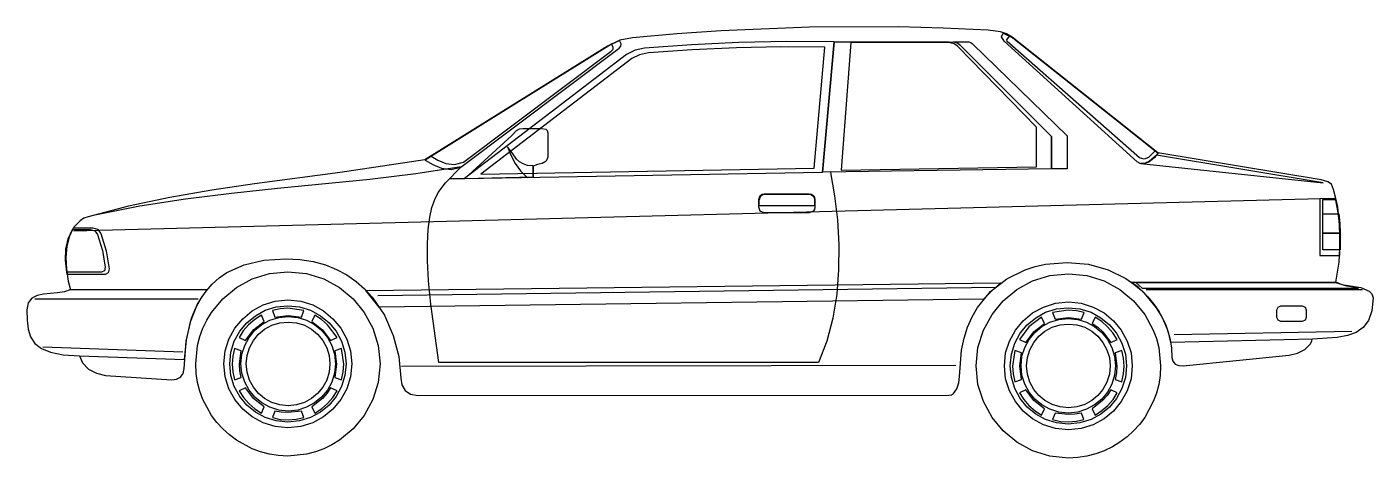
# Model space of a CAD drawing. Extents: x -1.82 to 2.68, y -1.96 to -0.52.
import ezdxf

# ---------------------------------------------------------------- set-up
doc = ezdxf.new("R2010")
doc.units = 0
doc.header["$MEASUREMENT"] = 0
doc.layers.get('0').update_dxf_attribs({"linetype": 'CONTINUOUS'})

# ---------------------------------------------------------------- blocks, each defined once
blk = doc.blocks.new('SENTRA')
at = {"linetype": 'CONTINUOUS'}
for points in [[(-52.4733, -27.4706), (-52.4624, -27.4035), (-52.4587, -27.3327), (-52.4624, -27.2613), (-52.4739, -27.1911), (-52.4811, -27.1603), (-52.4884, -27.1433), (-52.5005, -27.1349), (-52.5223, -27.1288), (-53.0686, -27.038), (-53.5556, -26.6509), (-53.5756, -26.64), (-53.5949, -26.6333), (-53.6367, -26.6273), (-53.7867, -26.6206), (-53.9367, -26.617), (-54.2338, -26.6182), (-54.529, -26.6303), (-54.6772, -26.6406), (-54.8255, -26.6533), (-54.8684, -26.6617), (-54.9096, -26.6817), (-55.52, -27.0616), (-55.8038, -27.1034), (-56.0899, -27.1415), (-56.2321, -27.1627), (-56.3725, -27.1869), (-56.511, -27.2159), (-56.6465, -27.2516), (-56.6604, -27.257), (-56.6731, -27.2649), (-56.6937, -27.2867), (-56.7082, -27.3157), (-56.7173, -27.3502), (-56.7203, -27.3877), (-56.7191, -27.427), (-56.7131, -27.467), (-56.7057, -27.496)], [(-53.068, -27.0393), (-53.0813, -27.0544), (-53.0988, -27.0689), (-53.1182, -27.075), (-53.1279, -27.0731), (-53.1381, -27.0677), (-53.5828, -26.6648), (-53.5913, -26.6502), (-53.5865, -26.6375), (-53.5538, -26.6533), (-53.068, -27.0393)], [(-53.0783, -27.0308), (-53.1006, -27.0532), (-53.1152, -27.0586), (-53.1303, -27.0544), (-53.5725, -26.6654), (-53.5737, -26.6605), (-53.5713, -26.6563), (-53.5641, -26.6472), (-53.552, -26.6545), (-53.0783, -27.0308)], [(-55.5188, -27.0622), (-55.494, -27.0768), (-55.4644, -27.0895), (-55.4323, -27.0937), (-55.4002, -27.0858), (-54.8708, -26.6884), (-54.8648, -26.6811), (-54.8636, -26.6738), (-54.8696, -26.6623), (-54.9084, -26.6817), (-55.5188, -27.0622)], [(-55.4994, -27.0495), (-55.477, -27.0629), (-55.4504, -27.0737), (-55.4208, -27.0768), (-55.3911, -27.0689), (-54.8969, -26.698), (-54.8908, -26.6914), (-54.8908, -26.6847), (-54.8956, -26.6745), (-55.4994, -27.0495)], [(-55.3875, -27.124), (-54.1902, -27.1028), (-54.1515, -26.6666), (-54.31, -26.666), (-54.4698, -26.669), (-54.6283, -26.6763), (-54.7855, -26.6878), (-54.817, -26.6944), (-54.8454, -26.7089), (-55.3875, -27.124)], [(-55.3331, -27.1094), (-54.2181, -27.0895), (-54.1824, -26.6841), (-54.33, -26.6835), (-54.4782, -26.6865), (-54.6258, -26.6932), (-54.7722, -26.7035), (-54.8019, -26.7101), (-54.8279, -26.7228), (-55.3331, -27.1094)], [(-54.1503, -26.6666), (-53.7661, -26.6666), (-53.7474, -26.6678), (-53.7383, -26.6708), (-53.731, -26.6769), (-53.4249, -26.983), (-53.4243, -27.0919), (-54.189, -27.1028), (-54.1503, -26.6666)], [(-54.0953, -26.6696), (-54.1285, -27.0955), (-53.4751, -27.0852), (-53.4751, -26.9521), (-53.7389, -26.6817), (-53.7504, -26.6732), (-53.7643, -26.6702), (-54.0953, -26.6696)], [(-53.7528, -26.6672), (-53.7014, -26.6672), (-53.6941, -26.669), (-53.6887, -26.6732), (-53.3723, -26.9806), (-53.3723, -27.0919), (-53.4243, -27.0919), (-53.4249, -26.9836), (-53.731, -26.6769), (-53.7413, -26.6702), (-53.7528, -26.6672)], [(-55.3881, -27.1246), (-55.2296, -26.98), (-55.2133, -26.9636), (-55.2036, -26.9582), (-55.1921, -26.9564), (-55.1298, -26.9564), (-55.1159, -26.9588), (-55.111, -26.963), (-55.1092, -26.9709), (-55.1092, -27.052), (-55.114, -27.0659), (-55.1274, -27.0731), (-55.1437, -27.0768), (-55.1582, -27.0822), (-55.1582, -27.1197), (-55.3881, -27.1246)], [(-55.1576, -27.0816), (-55.1764, -27.0798), (-55.1915, -27.075), (-55.2036, -27.0677), (-55.2133, -27.0592), (-55.2278, -27.038), (-55.2441, -27.0175), (-55.2326, -27.0459), (-55.2181, -27.0731), (-55.2006, -27.0985), (-55.1782, -27.1203), (-55.1576, -27.1197), (-55.1576, -27.0816)], [(-53.0734, -27.0453), (-53.097, -27.0659), (-53.1109, -27.0725), (-53.126, -27.0737), (-52.5162, -27.1379), (-53.0734, -27.0453)], [(-54.1636, -27.104), (-54.1503, -27.1814), (-54.1406, -27.2625), (-54.1358, -27.3454), (-54.1364, -27.4289), (-54.1425, -27.5111), (-54.1558, -27.591), (-54.1757, -27.6672), (-54.2042, -27.7386), (-55.4734, -27.7386), (-55.5006, -27.5444), (-55.5079, -27.4664), (-55.5115, -27.3992), (-55.5115, -27.3418), (-55.5091, -27.294), (-55.5037, -27.2534), (-55.4964, -27.2208), (-55.4867, -27.1935), (-55.4758, -27.1711), (-55.451, -27.1379), (-55.399, -27.0852), (-55.5503, -27.1082), (-55.7039, -27.127), (-56.0125, -27.1578), (-56.1668, -27.1742), (-56.3204, -27.1929), (-56.4729, -27.2165), (-56.6235, -27.2462)], [(-55.3875, -27.1246), (-55.4389, -27.1246)], [(-56.6943, -27.2988), (-52.4817, -27.1899)], [(-54.385, -27.1754), (-54.235, -27.1754), (-54.2271, -27.1766), (-54.2211, -27.1808), (-54.2169, -27.1869), (-54.2156, -27.1941), (-54.2156, -27.2201), (-54.2169, -27.2274), (-54.2211, -27.2335), (-54.235, -27.2389), (-54.385, -27.2389), (-54.3984, -27.2335), (-54.4038, -27.2201), (-54.4038, -27.1941), (-54.3984, -27.1808), (-54.3923, -27.1766), (-54.385, -27.1754)], [(-54.3826, -27.176), (-54.2368, -27.176), (-54.229, -27.1772), (-54.2229, -27.1814), (-54.2187, -27.1875), (-54.2175, -27.196), (-54.2175, -27.2153), (-54.4026, -27.2153), (-54.4026, -27.196), (-54.3971, -27.1814), (-54.3905, -27.1772), (-54.3826, -27.176)], [(-52.4745, -27.1911), (-52.5277, -27.1917), (-52.5271, -27.3817), (-52.4605, -27.3817), (-52.46, -27.2843), (-52.4654, -27.2371), (-52.4745, -27.1911)], [(-52.5174, -27.2431), (-52.5174, -27.1935), (-52.4733, -27.1935), (-52.4678, -27.2183), (-52.4654, -27.2431), (-52.5174, -27.2431)], [(-52.5174, -27.3061), (-52.5174, -27.2425), (-52.4642, -27.2425), (-52.4605, -27.274), (-52.4593, -27.3061), (-52.5174, -27.3061)], [(-56.698, -27.2946), (-56.6393, -27.2946), (-56.6241, -27.2988), (-56.615, -27.3115), (-56.5981, -27.3647), (-56.589, -27.4204), (-56.5915, -27.4325), (-56.6011, -27.4373), (-56.7179, -27.4373), (-56.7215, -27.3974), (-56.7203, -27.3605), (-56.7125, -27.3254), (-56.698, -27.2946)], [(-56.6949, -27.2885), (-56.6302, -27.2885), (-56.6145, -27.2934), (-56.6042, -27.3073), (-56.586, -27.3654), (-56.5757, -27.4258), (-56.5788, -27.4391), (-56.589, -27.4452), (-56.7167, -27.4452), (-56.7203, -27.401), (-56.7191, -27.3605), (-56.7106, -27.3224), (-56.6949, -27.2885)], [(-52.4593, -27.3623), (-52.5174, -27.3623), (-52.5174, -27.3061), (-52.4593, -27.3061), (-52.4593, -27.3623)], [(-56.6751, -27.7168), (-56.6647, -27.7404), (-56.6447, -27.761), (-56.6181, -27.7749), (-56.5878, -27.7822), (-56.3658, -27.7973), (-56.3507, -27.7949), (-56.3374, -27.7876), (-56.3283, -27.7755), (-56.3247, -27.7592), (-56.3186, -27.6672), (-56.3005, -27.5904), (-56.2865, -27.5565), (-56.2708, -27.5269), (-56.252, -27.5002), (-56.2315, -27.4766), (-56.2079, -27.4555), (-56.1825, -27.4385), (-56.1244, -27.4125), (-56.0585, -27.3968), (-55.9853, -27.392), (-55.9381, -27.3944), (-55.8939, -27.401), (-55.8528, -27.4125), (-55.8159, -27.4276), (-55.7814, -27.4458), (-55.7499, -27.4682), (-55.7215, -27.4924), (-55.6967, -27.5202), (-55.6555, -27.5807), (-55.6259, -27.6485), (-55.6071, -27.7193), (-55.6005, -27.7912), (-55.5968, -27.8136), (-55.5865, -27.8324), (-55.5684, -27.8451), (-55.5424, -27.8499)], [(-55.5424, -27.8499), (-53.768, -27.8487), (-53.7595, -27.8469), (-53.7522, -27.8427), (-53.7413, -27.8275), (-53.7347, -27.807), (-53.7323, -27.7864), (-53.7256, -27.6981), (-53.7171, -27.6575), (-53.705, -27.6206), (-53.6899, -27.5868), (-53.6718, -27.5553), (-53.6282, -27.5015), (-53.5744, -27.4591), (-53.5126, -27.4289), (-53.4794, -27.418), (-53.4443, -27.4107), (-53.3717, -27.4046), (-53.3009, -27.4107), (-53.2355, -27.4295), (-53.1763, -27.4585), (-53.1496, -27.4766), (-53.1248, -27.4972), (-53.1019, -27.5196), (-53.0819, -27.5438), (-53.0643, -27.5698), (-53.0498, -27.5983), (-53.0377, -27.6273), (-53.0292, -27.6581), (-53.0238, -27.6896), (-53.022, -27.7223), (-53.019, -27.735), (-53.0111, -27.7447), (-52.999, -27.7495), (-52.9845, -27.7507), (-52.6293, -27.7144), (-52.6021, -27.7078), (-52.5779, -27.6957), (-52.5598, -27.6781), (-52.5537, -27.6672), (-52.5524, -27.6612)], [(-55.978, -27.4355), (-55.9163, -27.4415), (-55.8582, -27.4597), (-55.8056, -27.4881), (-55.7602, -27.5263), (-55.7227, -27.5716), (-55.6942, -27.6243), (-55.6761, -27.6817), (-55.67, -27.744), (-55.6761, -27.8058), (-55.6942, -27.8632), (-55.7227, -27.9159), (-55.7602, -27.9613), (-55.8056, -27.9988), (-55.831, -28.0145), (-55.8582, -28.0278), (-55.886, -28.0381), (-55.9163, -28.046), (-55.978, -28.052), (-56.0095, -28.0502), (-56.0397, -28.046), (-56.0694, -28.0381), (-56.0978, -28.0278), (-56.1504, -27.9988), (-56.174, -27.9812), (-56.1958, -27.9613), (-56.2158, -27.9395), (-56.2333, -27.9159), (-56.2623, -27.8632), (-56.2726, -27.8354), (-56.2805, -27.8058), (-56.2847, -27.7755), (-56.2865, -27.744), (-56.2805, -27.6817), (-56.2726, -27.6521), (-56.2623, -27.6243), (-56.249, -27.597), (-56.2333, -27.5716), (-56.1958, -27.5263), (-56.1504, -27.4881), (-56.0978, -27.4597), (-56.0397, -27.4415), (-55.978, -27.4355)], [(-53.368, -27.4422), (-53.3063, -27.4482), (-53.2483, -27.4664), (-53.1956, -27.4948), (-53.1502, -27.5329), (-53.1127, -27.5783), (-53.0843, -27.6309), (-53.074, -27.6588), (-53.0661, -27.6884), (-53.0601, -27.7507), (-53.0613, -27.7822), (-53.0661, -27.8124), (-53.074, -27.8421), (-53.0843, -27.8699), (-53.1127, -27.9225), (-53.1303, -27.9461), (-53.1502, -27.9679), (-53.172, -27.9879), (-53.1956, -28.0054), (-53.221, -28.0211), (-53.2483, -28.0345), (-53.2761, -28.0447), (-53.3063, -28.0526), (-53.3366, -28.0568), (-53.368, -28.0587), (-53.4298, -28.0526), (-53.4878, -28.0345), (-53.5405, -28.0054), (-53.5859, -27.9679), (-53.6234, -27.9225), (-53.6524, -27.8699), (-53.6705, -27.8124), (-53.6766, -27.7507), (-53.6705, -27.6884), (-53.6524, -27.6309), (-53.6234, -27.5783), (-53.5859, -27.5329), (-53.5405, -27.4948), (-53.4878, -27.4664), (-53.4298, -27.4482), (-53.368, -27.4422)], [(-56.2478, -27.4966), (-56.7064, -27.496), (-56.7258, -27.5027), (-56.7482, -27.5057), (-56.796, -27.5105), (-56.8171, -27.5154), (-56.8347, -27.5245), (-56.8468, -27.5396), (-56.851, -27.5625), (-56.8504, -27.597), (-56.8468, -27.6273), (-56.8389, -27.6533), (-56.825, -27.6751), (-56.8026, -27.692), (-56.7718, -27.7047), (-56.73, -27.7132), (-56.6755, -27.7168), (-56.324, -27.7289), (-56.3174, -27.6642), (-56.3041, -27.6031), (-56.2817, -27.5468), (-56.266, -27.5208), (-56.2478, -27.4966)], [(-55.7178, -27.4978), (-53.5937, -27.473), (-53.6246, -27.499), (-53.6524, -27.5275), (-55.6731, -27.5535), (-55.7178, -27.4978)], [(-55.6779, -27.5148), (-53.6101, -27.4872)], [(-53.1587, -27.4706), (-52.472, -27.4706), (-52.4533, -27.4779), (-52.4327, -27.4821), (-52.3898, -27.4887), (-52.3619, -27.5002), (-52.3529, -27.5099), (-52.3492, -27.5232), (-52.3535, -27.5662), (-52.365, -27.5989), (-52.3825, -27.6219), (-52.4061, -27.6382), (-52.4351, -27.6485), (-52.469, -27.6551), (-52.5519, -27.6612), (-53.0256, -27.6721), (-53.0323, -27.6418), (-53.0425, -27.6122), (-53.0565, -27.5831), (-53.0734, -27.5559), (-53.1133, -27.5075), (-53.1351, -27.4869), (-53.1587, -27.4706)], [(-53.1212, -27.49), (-52.3982, -27.49), (-52.4375, -27.4839), (-52.4739, -27.473), (-53.1418, -27.473), (-53.1212, -27.49)], [(-52.3849, -27.4966), (-53.1085, -27.4966)], [(-56.825, -27.5263), (-56.2781, -27.5263)], [(-55.978, -27.5299), (-55.935, -27.5341), (-55.8951, -27.5468), (-55.8588, -27.5668), (-55.8274, -27.5928), (-55.8013, -27.6243), (-55.7814, -27.6606), (-55.7687, -27.7005), (-55.7644, -27.744), (-55.7687, -27.787), (-55.7814, -27.827), (-55.8013, -27.8632), (-55.8274, -27.8947), (-55.8588, -27.9207), (-55.8951, -27.9407), (-55.935, -27.9534), (-55.978, -27.9576), (-56.021, -27.9534), (-56.0609, -27.9407), (-56.0978, -27.9207), (-56.1292, -27.8947), (-56.1553, -27.8632), (-56.1752, -27.827), (-56.1879, -27.787), (-56.1922, -27.744), (-56.1879, -27.7005), (-56.1752, -27.6606), (-56.1553, -27.6243), (-56.1292, -27.5928), (-56.0978, -27.5668), (-56.0609, -27.5468), (-56.021, -27.5341), (-55.978, -27.5299)], [(-55.9786, -27.5492), (-55.9393, -27.5529), (-55.9024, -27.5644), (-55.8697, -27.5825), (-55.8407, -27.6061), (-55.8171, -27.6345), (-55.7989, -27.6678), (-55.7874, -27.7041), (-55.7838, -27.7435), (-55.7874, -27.7828), (-55.7989, -27.8191), (-55.8171, -27.8524), (-55.8407, -27.8814), (-55.8697, -27.905), (-55.9024, -27.9231), (-55.9393, -27.934), (-55.9786, -27.9383), (-56.0173, -27.934), (-56.0542, -27.9231), (-56.0869, -27.905), (-56.1159, -27.8814), (-56.1395, -27.8524), (-56.1577, -27.8191), (-56.1686, -27.7828), (-56.1728, -27.7435), (-56.1686, -27.7041), (-56.1577, -27.6678), (-56.1395, -27.6345), (-56.1159, -27.6061), (-56.0869, -27.5825), (-56.0542, -27.5644), (-56.0173, -27.5529), (-55.9786, -27.5492)], [(-53.368, -27.5365), (-53.3251, -27.5408), (-53.2852, -27.5535), (-53.2489, -27.5735), (-53.2174, -27.5995), (-53.1914, -27.6309), (-53.1714, -27.6672), (-53.1587, -27.7071), (-53.1545, -27.7507), (-53.1587, -27.7937), (-53.1714, -27.8336), (-53.1914, -27.8699), (-53.2174, -27.9014), (-53.2489, -27.9274), (-53.2852, -27.9473), (-53.3251, -27.96), (-53.368, -27.9643), (-53.411, -27.96), (-53.4509, -27.9473), (-53.4878, -27.9274), (-53.5193, -27.9014), (-53.5453, -27.8699), (-53.5653, -27.8336), (-53.578, -27.7937), (-53.5822, -27.7507), (-53.578, -27.7071), (-53.5653, -27.6672), (-53.5453, -27.6309), (-53.5193, -27.5995), (-53.4878, -27.5735), (-53.4509, -27.5535), (-53.411, -27.5408), (-53.368, -27.5365)], [(-52.6572, -27.5499), (-52.5858, -27.5499), (-52.5761, -27.5535), (-52.5725, -27.5632), (-52.5725, -27.5886), (-52.5761, -27.5976), (-52.5858, -27.6019), (-52.6572, -27.6019), (-52.6669, -27.5976), (-52.6705, -27.5886), (-52.6705, -27.5632), (-52.6669, -27.5535), (-52.6572, -27.5499)], [(-56.1413, -27.6551), (-56.1196, -27.6654), (-56.0923, -27.6291), (-56.0572, -27.6025), (-56.0669, -27.5807), (-56.0893, -27.5952), (-56.1099, -27.6128), (-56.1274, -27.6327), (-56.1413, -27.6551)], [(-55.9774, -27.5855), (-55.9453, -27.5886), (-55.9157, -27.5976), (-55.889, -27.6122), (-55.8655, -27.6315), (-55.8461, -27.6551), (-55.8316, -27.6817), (-55.8225, -27.7114), (-55.8195, -27.7435), (-55.8225, -27.7749), (-55.8316, -27.8045), (-55.8461, -27.8312), (-55.8655, -27.8548), (-55.889, -27.8741), (-55.9157, -27.8886), (-55.9453, -27.8983), (-55.9774, -27.9014), (-56.0089, -27.8983), (-56.0385, -27.8886), (-56.0651, -27.8741), (-56.0887, -27.8548), (-56.1081, -27.8312), (-56.1226, -27.8045), (-56.1323, -27.7749), (-56.1353, -27.7435), (-56.1323, -27.7114), (-56.1226, -27.6817), (-56.1081, -27.6551), (-56.0887, -27.6315), (-56.0651, -27.6122), (-56.0385, -27.5976), (-56.0089, -27.5886), (-55.9774, -27.5855)], [(-56.03, -27.5656), (-56.0222, -27.588), (-55.9774, -27.5819), (-55.9332, -27.588), (-55.9248, -27.5656), (-55.978, -27.5577), (-56.004, -27.5595), (-56.03, -27.5656)], [(-55.8885, -27.5813), (-55.8981, -27.6025), (-55.8624, -27.6297), (-55.8358, -27.6654), (-55.814, -27.6551), (-55.8461, -27.6128), (-55.8661, -27.5952), (-55.8885, -27.5813)], [(-53.3686, -27.5559), (-53.3293, -27.5595), (-53.2924, -27.571), (-53.2598, -27.5892), (-53.2307, -27.6128), (-53.2071, -27.6412), (-53.189, -27.6745), (-53.1775, -27.7108), (-53.1738, -27.7501), (-53.1775, -27.7894), (-53.189, -27.8257), (-53.2071, -27.859), (-53.2307, -27.888), (-53.2598, -27.9116), (-53.2924, -27.9298), (-53.3293, -27.9407), (-53.3686, -27.9449), (-53.4074, -27.9407), (-53.4443, -27.9298), (-53.477, -27.9116), (-53.506, -27.888), (-53.5296, -27.859), (-53.5477, -27.8257), (-53.5586, -27.7894), (-53.5629, -27.7501), (-53.5586, -27.7108), (-53.5477, -27.6745), (-53.5296, -27.6412), (-53.506, -27.6128), (-53.477, -27.5892), (-53.4443, -27.571), (-53.4074, -27.5595), (-53.3686, -27.5559)], [(-53.532, -27.6618), (-53.5102, -27.6721), (-53.483, -27.6358), (-53.4479, -27.6091), (-53.4576, -27.5874), (-53.5005, -27.6194), (-53.532, -27.6618)], [(-53.3686, -27.5922), (-53.3366, -27.5952), (-53.307, -27.6043), (-53.2803, -27.6188), (-53.2567, -27.6382), (-53.2374, -27.6618), (-53.2229, -27.6884), (-53.2138, -27.718), (-53.2107, -27.7501), (-53.2138, -27.7816), (-53.2229, -27.8112), (-53.2374, -27.8378), (-53.2567, -27.8614), (-53.2803, -27.8808), (-53.307, -27.8953), (-53.3366, -27.905), (-53.3686, -27.908), (-53.4001, -27.905), (-53.4298, -27.8953), (-53.4564, -27.8808), (-53.48, -27.8614), (-53.4993, -27.8378), (-53.5139, -27.8112), (-53.5235, -27.7816), (-53.5265, -27.7501), (-53.5235, -27.718), (-53.5139, -27.6884), (-53.4993, -27.6618), (-53.48, -27.6382), (-53.4564, -27.6188), (-53.4298, -27.6043), (-53.4001, -27.5952), (-53.3686, -27.5922)], [(-53.4207, -27.5722), (-53.4128, -27.5946), (-53.368, -27.5886), (-53.3239, -27.5946), (-53.3154, -27.5722), (-53.3414, -27.5662), (-53.3686, -27.5644), (-53.4207, -27.5722)], [(-53.2791, -27.588), (-53.2888, -27.6091), (-53.27, -27.6212), (-53.2531, -27.6364), (-53.2265, -27.6721), (-53.2047, -27.6618), (-53.2192, -27.6394), (-53.2368, -27.6194), (-53.2567, -27.6019), (-53.2791, -27.588)], [(-55.9774, -27.6037), (-55.949, -27.6061), (-55.9229, -27.6146), (-55.8993, -27.6279), (-55.8788, -27.6448), (-55.8618, -27.6654), (-55.8485, -27.6896), (-55.84, -27.7156), (-55.8376, -27.744), (-55.84, -27.7719), (-55.8485, -27.7979), (-55.8618, -27.8221), (-55.8788, -27.8427), (-55.8993, -27.8596), (-55.9229, -27.8729), (-55.949, -27.8808), (-55.9774, -27.8838), (-56.0052, -27.8808), (-56.0318, -27.8729), (-56.056, -27.8596), (-56.0766, -27.8427), (-56.0935, -27.8221), (-56.1069, -27.7979), (-56.1147, -27.7719), (-56.1177, -27.744), (-56.1147, -27.7156), (-56.1069, -27.6896), (-56.0935, -27.6654), (-56.0766, -27.6448), (-56.056, -27.6279), (-56.0318, -27.6146), (-56.0052, -27.6061), (-55.9774, -27.6037)], [(-53.368, -27.6104), (-53.3396, -27.6128), (-53.3136, -27.6212), (-53.29, -27.6345), (-53.2694, -27.6515), (-53.2525, -27.6721), (-53.2392, -27.6963), (-53.2307, -27.7223), (-53.2283, -27.7507), (-53.2307, -27.7785), (-53.2392, -27.8045), (-53.2525, -27.8288), (-53.2694, -27.8493), (-53.29, -27.8663), (-53.3136, -27.8796), (-53.3396, -27.8875), (-53.368, -27.8905), (-53.3959, -27.8875), (-53.4225, -27.8796), (-53.4467, -27.8663), (-53.4673, -27.8493), (-53.4842, -27.8288), (-53.4975, -27.8045), (-53.5054, -27.7785), (-53.5084, -27.7507), (-53.5054, -27.7223), (-53.4975, -27.6963), (-53.4842, -27.6721), (-53.4673, -27.6515), (-53.4467, -27.6345), (-53.4225, -27.6212), (-53.3959, -27.6128), (-53.368, -27.6104)], [(-52.42, -27.6358), (-53.0141, -27.6466)], [(-56.7978, -27.6866), (-56.3295, -27.7029)], [(-56.1565, -27.7967), (-56.1341, -27.7888), (-56.1389, -27.7665), (-56.1401, -27.744), (-56.1341, -27.7005), (-56.1565, -27.692), (-56.1625, -27.718), (-56.1643, -27.7447), (-56.1619, -27.7707), (-56.1565, -27.7967)], [(-55.7989, -27.692), (-55.8213, -27.7005), (-55.8152, -27.7447), (-55.8213, -27.7888), (-55.7989, -27.7973), (-55.7929, -27.7707), (-55.791, -27.7447), (-55.7989, -27.692)], [(-53.5471, -27.8034), (-53.5247, -27.7955), (-53.5308, -27.7507), (-53.5247, -27.7071), (-53.5471, -27.6987), (-53.555, -27.7513), (-53.5526, -27.7773), (-53.5471, -27.8034)], [(-53.1896, -27.6987), (-53.212, -27.7071), (-53.2059, -27.7513), (-53.2071, -27.7737), (-53.212, -27.7955), (-53.1896, -27.804), (-53.1835, -27.7773), (-53.1817, -27.7513), (-53.1835, -27.7247), (-53.1896, -27.6987)], [(-55.598, -27.7513), (-53.745, -27.7483)], [(-56.0669, -27.908), (-56.0572, -27.8868), (-56.093, -27.859), (-56.1196, -27.8239), (-56.1413, -27.8336), (-56.1268, -27.856), (-56.1093, -27.8765), (-56.0887, -27.8941), (-56.0669, -27.908)], [(-55.814, -27.8342), (-55.8358, -27.8239), (-55.8479, -27.8427), (-55.863, -27.8596), (-55.8981, -27.8868), (-55.8885, -27.908), (-55.8655, -27.8935), (-55.8455, -27.8765), (-55.828, -27.856), (-55.814, -27.8342)], [(-53.4576, -27.9147), (-53.4479, -27.8935), (-53.4836, -27.8657), (-53.5102, -27.8306), (-53.532, -27.8403), (-53.5175, -27.8626), (-53.4999, -27.8832), (-53.4794, -27.9008), (-53.4576, -27.9147)], [(-53.2047, -27.8409), (-53.2265, -27.8306), (-53.2386, -27.8493), (-53.2537, -27.8663), (-53.2888, -27.8935), (-53.2791, -27.9147), (-53.2561, -27.9001), (-53.2362, -27.8832), (-53.2186, -27.8626), (-53.2047, -27.8409)], [(-55.9254, -27.9231), (-55.9332, -27.9014), (-55.978, -27.9068), (-56.0004, -27.9056), (-56.0222, -27.9014), (-56.03, -27.9231), (-56.004, -27.9292), (-55.9774, -27.931), (-55.9508, -27.9286), (-55.9254, -27.9231)], [(-53.316, -27.9298), (-53.3239, -27.908), (-53.3463, -27.9122), (-53.3686, -27.9135), (-53.4128, -27.908), (-53.4207, -27.9298), (-53.3947, -27.9358), (-53.368, -27.9377), (-53.3414, -27.9352), (-53.316, -27.9298)]]:
    blk.add_lwpolyline(points, dxfattribs=at)

msp = doc.modelspace()

# ---------------------------------------------------------------- block references
msp.add_blockref('SENTRA', (55.0293, 26.0955))

doc.saveas('drawing.dxf')
